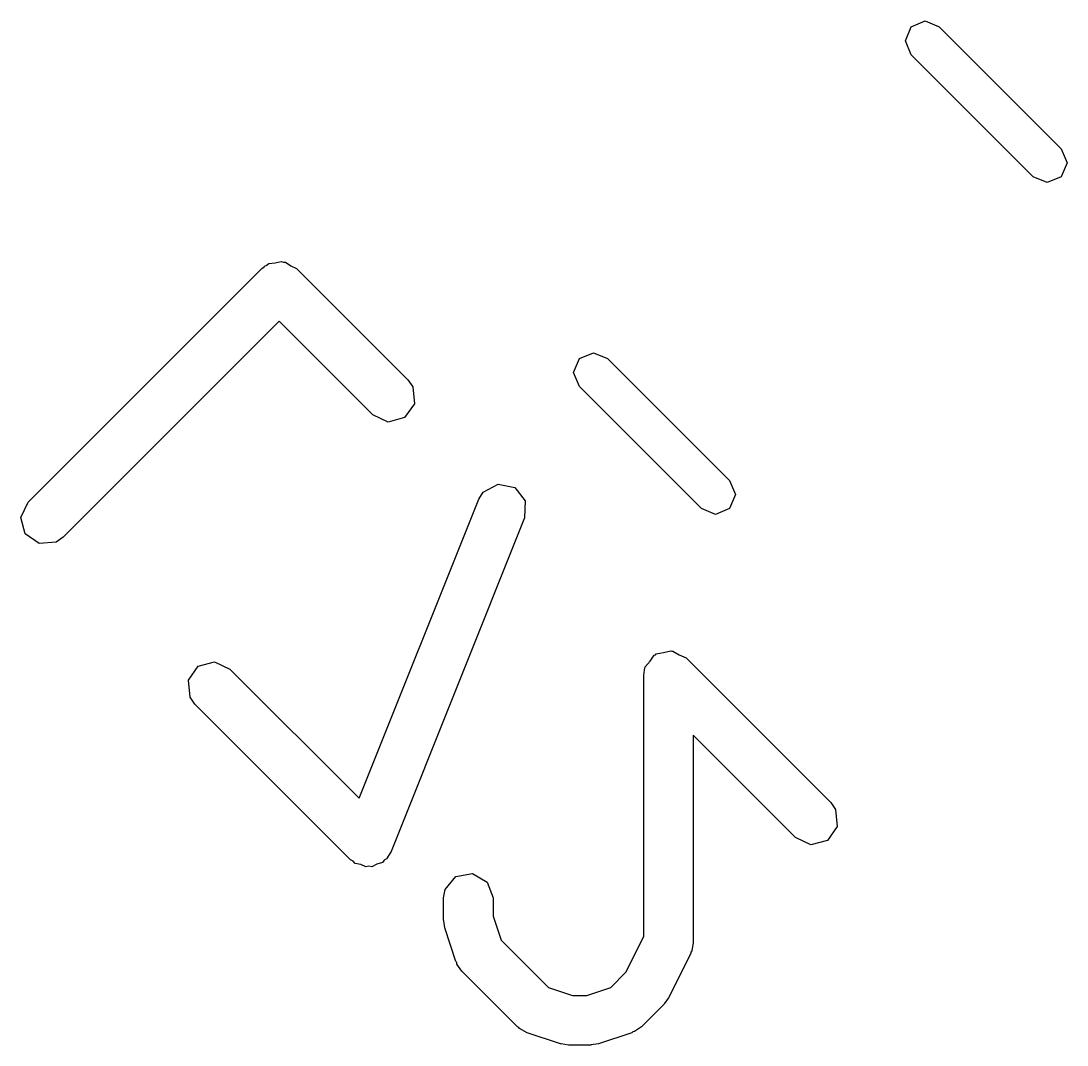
# Model space of a CAD drawing. Extents: x 4.33 to 7.66, y -5.29 to -1.79.
# Drawn here: x 7.2747 to 7.3994, y -2.9326 to -2.8106 of the extents above; entities that cross this region are included whole.
import ezdxf

# ---------------------------------------------------------------- set-up
doc = ezdxf.new("R2010")
doc.units = 0
doc.header["$MEASUREMENT"] = 0
doc.layers.add('BLACK', color=7, linetype='CONTINUOUS')

msp = doc.modelspace()

# ---------------------------------------------------------------- linework, layer by layer
at = {"layer": 'BLACK', "linetype": 'CONTINUOUS'}
for p, q in [((7.38013, -2.81296), (7.38082, -2.81129)), ((7.38082, -2.81129), (7.38249, -2.8106)), ((7.38249, -2.8106), (7.38416, -2.81129)), ((7.38416, -2.81129), (7.39871, -2.82584)), ((7.38082, -2.81463), (7.38013, -2.81296)), ((7.39537, -2.82918), (7.38082, -2.81463)), ((7.39871, -2.82584), (7.3994, -2.82751)), ((7.3994, -2.82751), (7.39871, -2.82918)), ((7.39704, -2.82987), (7.39537, -2.82918)), ((7.39871, -2.82918), (7.39704, -2.82987)), ((7.30342, -2.8401), (7.30374, -2.83988)), ((7.30374, -2.83988), (7.30381, -2.83977)), ((7.30381, -2.83977), (7.30394, -2.83973)), ((7.30394, -2.83973), (7.30426, -2.83951)), ((7.30426, -2.83951), (7.30502, -2.83944)), ((7.30502, -2.83944), (7.30576, -2.83925)), ((7.30576, -2.83925), (7.30601, -2.83936)), ((7.30601, -2.83936), (7.30627, -2.83934)), ((7.30627, -2.83934), (7.3069, -2.83978)), ((7.3069, -2.83978), (7.30759, -2.8401)), ((7.27558, -2.86794), (7.30342, -2.8401)), ((7.30759, -2.8401), (7.32085, -2.85336)), ((7.30551, -2.84636), (7.27976, -2.87211)), ((7.31668, -2.85753), (7.30551, -2.84636)), ((7.3406, -2.85249), (7.34129, -2.85082)), ((7.34129, -2.85082), (7.34296, -2.85013)), ((7.34296, -2.85013), (7.34463, -2.85082)), ((7.34463, -2.85082), (7.35918, -2.86537)), ((7.32085, -2.85336), (7.32144, -2.8542)), ((7.34129, -2.85416), (7.3406, -2.85249)), ((7.32144, -2.8542), (7.32162, -2.85621)), ((7.35584, -2.86871), (7.34129, -2.85416)), ((7.32162, -2.85621), (7.32046, -2.85786)), ((7.31851, -2.85839), (7.31668, -2.85753)), ((7.32046, -2.85786), (7.31851, -2.85839)), ((7.32982, -2.86673), (7.3316, -2.86578)), ((7.3316, -2.86578), (7.33358, -2.86619)), ((7.35918, -2.86537), (7.35987, -2.86704)), ((7.32928, -2.8676), (7.32982, -2.86673)), ((7.33358, -2.86619), (7.33482, -2.86778)), ((7.35987, -2.86704), (7.35918, -2.86871)), ((7.27473, -2.86977), (7.27558, -2.86794)), ((7.31503, -2.90322), (7.32928, -2.8676)), ((7.33482, -2.86778), (7.33476, -2.8698)), ((7.27525, -2.87172), (7.27473, -2.86977)), ((7.33476, -2.8698), (7.31885, -2.90957)), ((7.35751, -2.8694), (7.35584, -2.86871)), ((7.35918, -2.86871), (7.35751, -2.8694)), ((7.2769, -2.87288), (7.27525, -2.87172)), ((7.27976, -2.87211), (7.27892, -2.8727)), ((7.27892, -2.8727), (7.2769, -2.87288)), ((7.35034, -2.88613), (7.35043, -2.88603)), ((7.35043, -2.88603), (7.3513, -2.88587)), ((7.3513, -2.88587), (7.35216, -2.88564)), ((7.35216, -2.88564), (7.35228, -2.8857)), ((7.35228, -2.8857), (7.35242, -2.88568)), ((7.35242, -2.88568), (7.35319, -2.88612)), ((7.29586, -2.88749), (7.29781, -2.88697)), ((7.29781, -2.88697), (7.29964, -2.88782)), ((7.34913, -2.88758), (7.3497, -2.88689)), ((7.3497, -2.88689), (7.35021, -2.88617)), ((7.35021, -2.88617), (7.35034, -2.88613)), ((7.35319, -2.88612), (7.35399, -2.8865)), ((7.35399, -2.8865), (7.37123, -2.90373)), ((7.2947, -2.88915), (7.29586, -2.88749)), ((7.29964, -2.88782), (7.31503, -2.90322)), ((7.34895, -2.88859), (7.34906, -2.88795)), ((7.34895, -2.9197), (7.34895, -2.88859)), ((7.34905, -2.88782), (7.3491, -2.88776)), ((7.34906, -2.88795), (7.34905, -2.88782)), ((7.3491, -2.88776), (7.34913, -2.88758)), ((7.29488, -2.89116), (7.2947, -2.88915)), ((7.29546, -2.892), (7.29488, -2.89116)), ((7.31402, -2.91056), (7.29546, -2.892)), ((7.36705, -2.90791), (7.35486, -2.89571)), ((7.35486, -2.89571), (7.35486, -2.9204)), ((7.37123, -2.90373), (7.37181, -2.90457)), ((7.37181, -2.90457), (7.37199, -2.90658)), ((7.37199, -2.90658), (7.37083, -2.90824)), ((7.36888, -2.90876), (7.36705, -2.90791)), ((7.37083, -2.90824), (7.36888, -2.90876)), ((7.31885, -2.90957), (7.31831, -2.91044)), ((7.31434, -2.91071), (7.31402, -2.91056)), ((7.31456, -2.91098), (7.31434, -2.91071)), ((7.31523, -2.91112), (7.31456, -2.91098)), ((7.31781, -2.91089), (7.31714, -2.91107)), ((7.31801, -2.9106), (7.31781, -2.91089)), ((7.31831, -2.91044), (7.31801, -2.9106)), ((7.31585, -2.91141), (7.31523, -2.91112)), ((7.31619, -2.91132), (7.31585, -2.91141)), ((7.31653, -2.91139), (7.31619, -2.91132)), ((7.31714, -2.91107), (7.31653, -2.91139)), ((7.32657, -2.91254), (7.32856, -2.91219)), ((7.32856, -2.91219), (7.3303, -2.9132)), ((7.32527, -2.91409), (7.32657, -2.91254)), ((7.3303, -2.9132), (7.331, -2.9151)), ((7.32509, -2.9151), (7.32527, -2.91409)), ((7.32509, -2.91775), (7.32509, -2.9151)), ((7.331, -2.9151), (7.331, -2.91727)), ((7.331, -2.91727), (7.33195, -2.92013)), ((7.32511, -2.91781), (7.32509, -2.91775)), ((7.32524, -2.91868), (7.32511, -2.91781)), ((7.32657, -2.92266), (7.32524, -2.91868)), ((7.34683, -2.92395), (7.34895, -2.9197)), ((7.33195, -2.92013), (7.33759, -2.92577)), ((7.35486, -2.9204), (7.35468, -2.92141)), ((7.35455, -2.92172), (7.35189, -2.92702)), ((7.35457, -2.92155), (7.35455, -2.92172)), ((7.35468, -2.92141), (7.35457, -2.92155)), ((7.32668, -2.9228), (7.32657, -2.92266)), ((7.32669, -2.92297), (7.32668, -2.9228)), ((7.32728, -2.92381), (7.32669, -2.92297)), ((7.33391, -2.93044), (7.32728, -2.92381)), ((7.34501, -2.92577), (7.34683, -2.92395)), ((7.33759, -2.92577), (7.34045, -2.92673)), ((7.34215, -2.92673), (7.34501, -2.92577)), ((7.34045, -2.92673), (7.34215, -2.92673)), ((7.35189, -2.92702), (7.35137, -2.92773)), ((7.35134, -2.92779), (7.34869, -2.93044)), ((7.35137, -2.92773), (7.35134, -2.92779)), ((7.33407, -2.93052), (7.33391, -2.93044)), ((7.33416, -2.93067), (7.33407, -2.93052)), ((7.33506, -2.93116), (7.33416, -2.93067)), ((7.34869, -2.93044), (7.34785, -2.93103)), ((7.33904, -2.93248), (7.33506, -2.93116)), ((7.34754, -2.93116), (7.34356, -2.93248)), ((7.34767, -2.93105), (7.34754, -2.93116)), ((7.34785, -2.93103), (7.34767, -2.93105)), ((7.3391, -2.93248), (7.33904, -2.93248)), ((7.33997, -2.93263), (7.3391, -2.93248)), ((7.34263, -2.93263), (7.33997, -2.93263)), ((7.34269, -2.93261), (7.34263, -2.93263)), ((7.34356, -2.93248), (7.34269, -2.93261))]:
    msp.add_line(p, q, dxfattribs=at)

doc.saveas('drawing.dxf')
